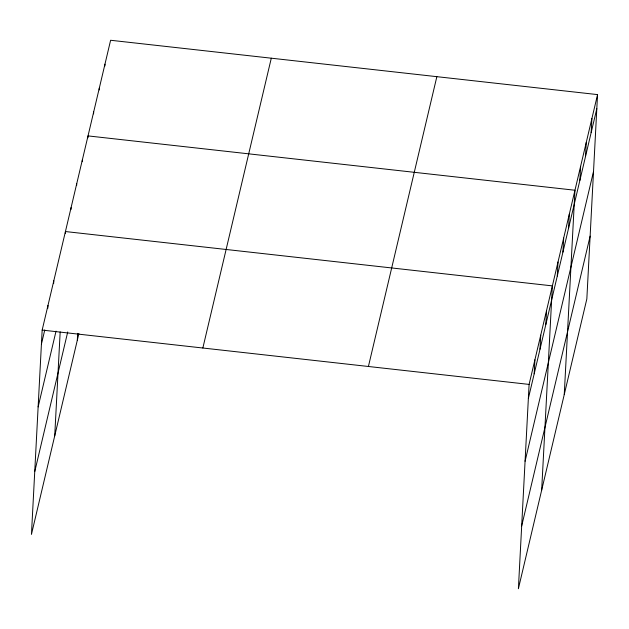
<?xml version="1.0" encoding="UTF-8"?>
<svg xmlns="http://www.w3.org/2000/svg" width="629" height="629" viewBox="0 0 629 629"><rect width="100%" height="100%" fill="white"/><g stroke="black" fill="none" stroke-linecap="round" stroke-linejoin="round"><path stroke-width="0.94" d="M597.55 94.602L529.099 384.413L518.39 588.736L586.841 298.917L597.55 94.602L110.61 40.264L42.159 330.083L31.45 534.398L78.892 333.527M47.828 308.257L47.977 305.45M53.646 283.624L53.795 280.809M54.723 435.866L60.172 331.908M65.33 233.414L65.432 231.543L552.372 285.881L541.663 490.195M70.983 209.504L71.077 207.633M76.628 185.594L76.722 183.723M82.273 161.684L82.375 159.813M77.312 340.226L77.674 333.354M87.918 137.775L88.021 135.903L574.961 190.241L564.252 394.556M93.572 113.865L93.666 111.993M99.217 89.955L99.311 88.084M104.862 66.045L104.964 64.174M534.186 373.83L534.917 359.78M539.996 349.197L540.736 335.147M545.815 324.564L546.554 310.514M557.286 276.021L558.017 261.971M562.931 252.111L563.67 238.061M568.577 228.201L569.316 214.151M579.875 180.381L580.606 166.331M585.52 156.472L586.259 142.421M591.166 132.562L591.905 118.511M41.42 344.134L44.777 329.918M38.133 406.924L56.036 331.121M34.744 471.616L67.728 331.947M202.852 348.01L271.296 58.198M368.413 366.487L436.856 76.667M528.368 398.464L596.811 108.652M525.073 461.254L593.524 171.434M521.685 525.946L590.136 236.127M42.159 330.083L529.099 384.413"/></g></svg>
